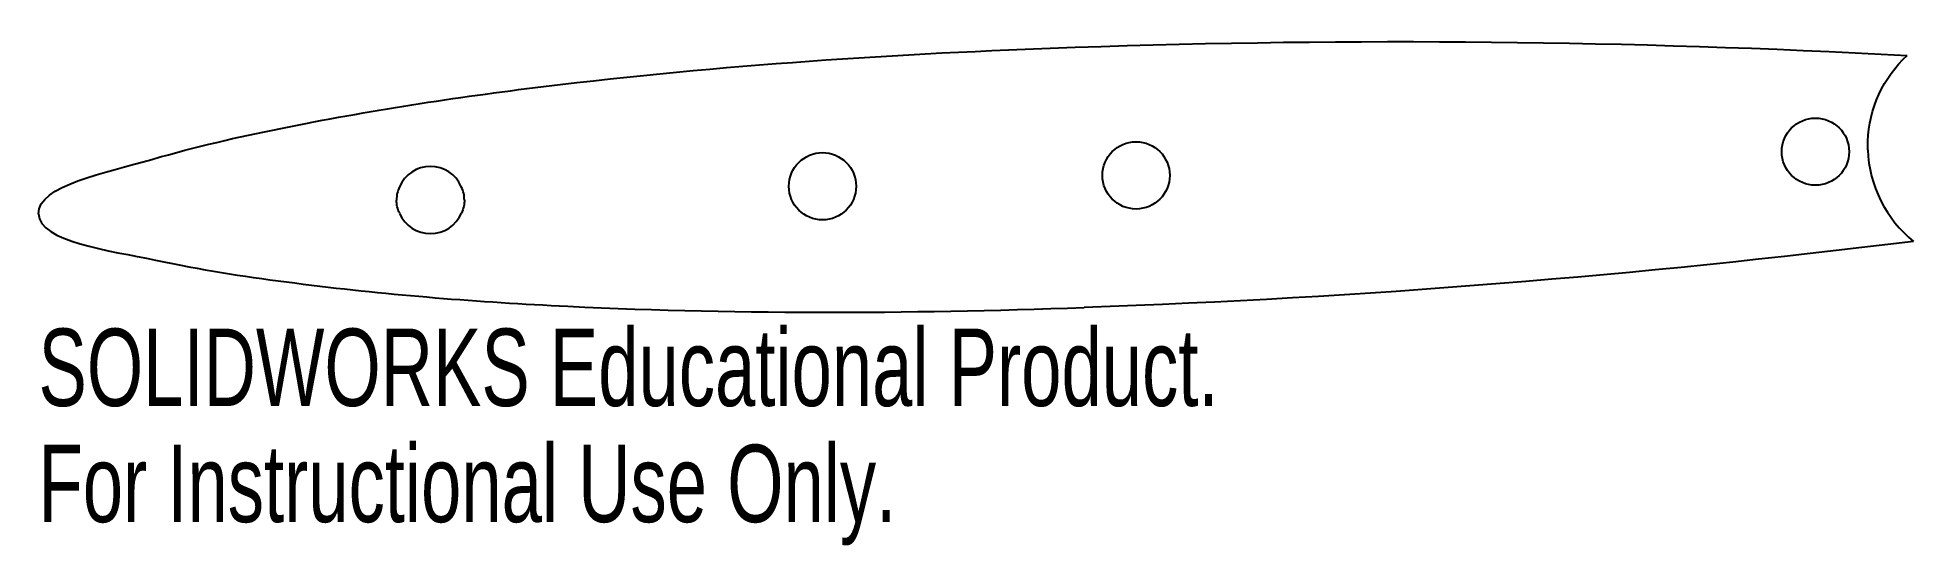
# Model space of a CAD drawing. Header units: millimetres. Extents: x 864 to 981, y -10 to 22.
import ezdxf

# ---------------------------------------------------------------- set-up
doc = ezdxf.new("R2010")
doc.units = ezdxf.units.MM
doc.styles.add('SLDTEXTSTYLE0', font='TXT', dxfattribs={"width": 0.7})

msp = doc.modelspace()

# ---------------------------------------------------------------- linework, layer by layer
at = {"color": 7, "linetype": 'Continuous', "lineweight": 25}
msp.add_line((978.63, 14.93), (978.63, 15.47), dxfattribs=at)
for centre in [(975.36, 14.82), (932.94, 13.34), (913.36, 12.66)]:
    msp.add_circle(centre, 2.1, dxfattribs=at)
for start, end in [(23.3589, 156.9459), (203.3585, 336.9454)]:
    msp.add_arc((888.88, 11.8), 2.1, start, end, dxfattribs=at)
for points in [[(864.41, 10.94), (864.35, 12.71), (868.68, 13.53), (874.3, 15.15), (876.8, 15.72), (885.05, 17.39), (890.39, 18.21), (907.05, 20.24), (918.01, 20.95), (929.13, 21.34)], [(864.41, 10.94), (864.47, 9.18), (868.85, 8.66), (874.57, 7.44), (877.11, 7.05), (885.45, 5.96), (890.84, 5.51), (907.59, 4.64), (918.58, 4.7), (929.7, 5.09)]]:
    msp.add_open_spline(points, degree=3, knots=[0, 0, 0, 0, 0.125, 0.125, 0.25, 0.25, 0.5, 0.5, 1, 1, 1, 1], dxfattribs=at)
for points in [[(929.13, 21.34), (946.5, 21.95), (963.8, 21.76), (981.08, 20.83)], [(978.63, 15.47), (978.7, 17.49), (979.6, 19.47), (981.08, 20.83)], [(978.63, 14.93), (978.7, 12.73), (979.78, 10.58), (981.48, 9.22)], [(886.95, 12.62), (886.83, 12.37), (886.76, 12.08), (886.76, 11.8)], [(886.96, 10.97), (886.83, 11.22), (886.76, 11.51), (886.76, 11.8)], [(891, 11.8), (891, 12.07), (890.95, 12.36), (890.81, 12.63)], [(891, 11.8), (891, 11.54), (890.95, 11.25), (890.82, 10.98)], [(981.48, 9.22), (964.31, 7.09), (947.07, 5.69), (929.7, 5.09)]]:
    msp.add_open_spline(points, degree=3, dxfattribs=at)

# ---------------------------------------------------------------- texts
at = {"color": 7, "linetype": 'Continuous', "char_height": 4.8336, "attachment_point": 1, "style": 'SLDTEXTSTYLE0'}
for s, insert in [('SOLIDWORKS Educational Product.', (864.41, 3.77)), ('For Instructional Use Only.', (864.41, -3.48))]:
    msp.add_mtext(s, dxfattribs=dict(at, insert=insert))

doc.saveas('drawing.dxf')
